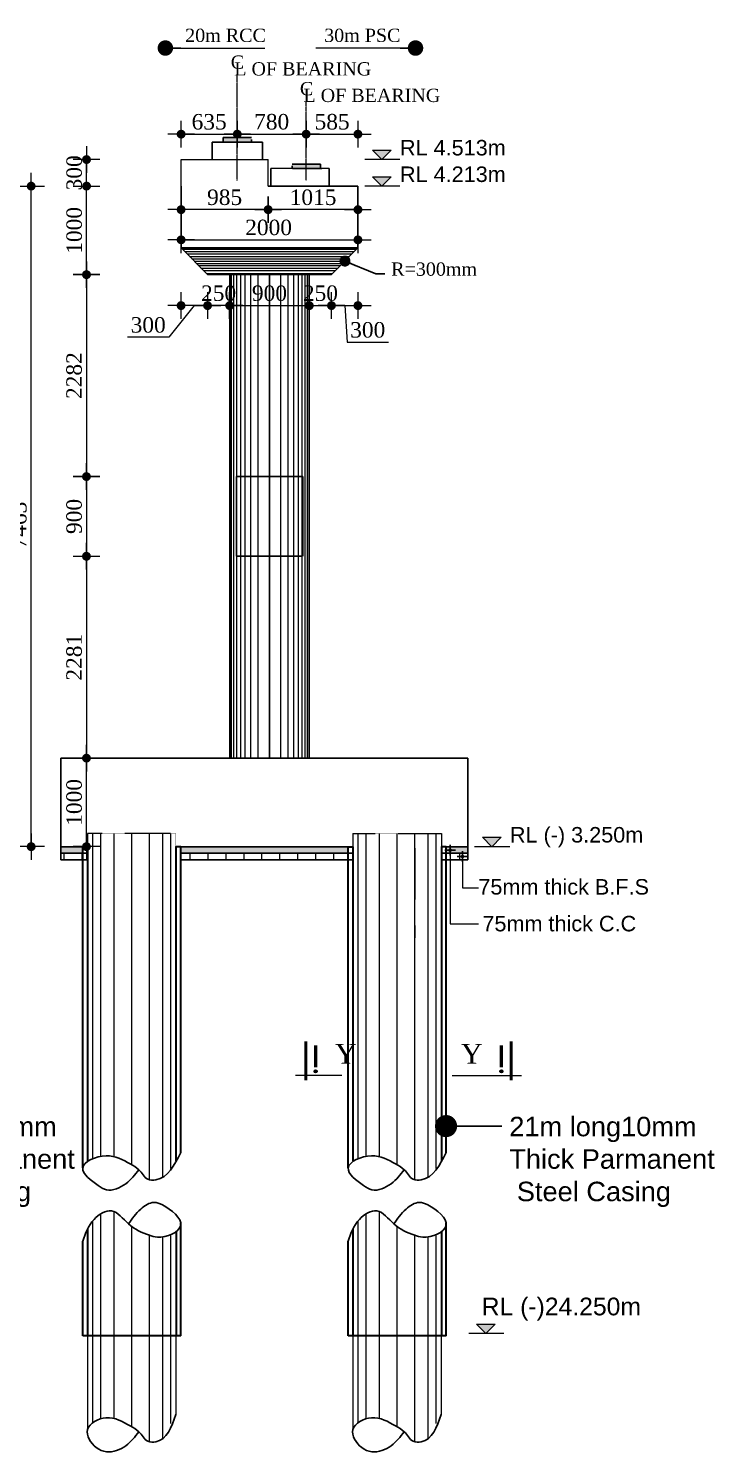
# Model space of a CAD drawing. Header units: millimetres. Extents: x -571543 to 35267, y -84886 to 197746.
# Drawn here: x -454557 to -446801, y 57632 to 73721 of the extents above; entities that cross this region are included whole.
import ezdxf

# ---------------------------------------------------------------- set-up
doc = ezdxf.new("R2010")
doc.units = ezdxf.units.MM
doc.header["$PDMODE"] = 2
for name, pattern in [('CENTER', [2, 1.25, -0.25, 0.25, -0.25]), ('DASHED', [0.75, 0.5, -0.25]), ('HIDDEN', [9.525, 6.35, -3.175])]:
    doc.linetypes.add(name, pattern=pattern)
doc.layers.get('Defpoints').update_dxf_attribs({"lineweight": 13})
for name, color, linetype, lineweight in [('Ber-1', 12, 'Continuous', 25), ('Center Line', 34, 'Continuous', 15), ('Deck Slab', 171, 'Continuous', 18), ('dim', 96, 'Continuous', 25), ('Dimision', 96, 'Continuous', 18), ('hatch', 65, 'Continuous', 15), ('Hatching', 65, 'Continuous', 20), ('Pile', 11, 'Continuous', 15), ('Steel Casing', 70, 'Continuous', 30), ('Text', 7, 'Continuous', 15)]:
    doc.layers.add(name, color=color, linetype=linetype, lineweight=lineweight)
doc.layers.add('Pire Line', color=11, linetype='Continuous')
doc.styles.add('ROMANS', font='arial.ttf', dxfattribs={"height": 200})
doc.styles.get("Standard").update_dxf_attribs({"font": 'times.ttf'})
doc.dimstyles.new('dim_50', dxfattribs={"dimtxt": 150, "dimasz": 3, "dimexe": 25, "dimexo": 25, "dimgap": 50, "dimtad": 1, "dimdec": 0, "dimtxsty": 'Standard', "dimblk": 'D_TIC', "dimcen": 52.5, "dimse1": 1, "dimse2": 1, "dimclrd": 256, "dimclre": 256, "dimclrt": 256, "dimadec": 0, "dimazin": 0, "dimtfac": 1, "dimtdec": 0, "dimtix": 1, "dimtmove": 0, "dimatfit": 3, "dimldrblk": 'DOT', "dimfxl": 25, "dimfxlon": 1, "dimlwd": -1, "dimarcsym": 0})
doc.dimstyles.new('ISO-25', dxfattribs={"dimtxt": 175, "dimasz": 100, "dimexe": 65, "dimexo": 115.625, "dimgap": 40, "dimtad": 1, "dimtoh": 1, "dimdec": 0, "dimtxsty": 'Standard', "dimblk": 'DOT', "dimcen": 300, "dimclrd": 256, "dimclre": 256, "dimclrt": 256, "dimadec": 0, "dimazin": 0, "dimtfac": 1, "dimtdec": 0, "dimtix": 1, "dimtmove": 0, "dimatfit": 3, "dimldrblk": 'DOT', "dimfxl": 75, "dimlwd": -1, "dimarcsym": 0})
doc.dimstyles.get("Standard").update_dxf_attribs({"dimtxt": 100, "dimasz": 100, "dimexe": 100, "dimexo": 100, "dimgap": 50, "dimtad": 1, "dimdec": 0, "dimlfac": -1, "dimzin": 0, "dimdsep": 46, "dimtxsty": 'Standard', "dimblk": 'DOT', "dimcen": 0, "dimclrd": 4, "dimclre": 4, "dimclrt": 4, "dimadec": 0, "dimazin": 0, "dimtfac": 1, "dimtdec": 0, "dimtix": 1, "dimtofl": 0, "dimtmove": 0, "dimatfit": 3, "dimfxl": 80, "dimtolj": 1, "dimtzin": 0, "dimlwd": 15, "dimarcsym": 2})

# ---------------------------------------------------------------- blocks, each defined once
blk = doc.blocks.new('D_TIC')
at = {"layer": 'Dimision', "ltscale": 5}
for p, q in [((-60, 0), (60, 0)), ((0, 60), (0, -60))]:
    blk.add_line(p, q, dxfattribs=at)
at = {"layer": 'Dimision', "ltscale": 5, "const_width": 20}
blk.add_lwpolyline([(-10, 0, 1), (10, 0, 1)], format="xyb", close=True, dxfattribs=at)
blk = doc.blocks.new('*D35')
at = {"layer": 'Defpoints', "color": 0, "ltscale": 10, "transparency": 16777216}
for p in [(-453901, 65477), (-453484, 65477), (-454543, 64477)]:
    blk.add_point(p, dxfattribs=at)
at = {"layer": 'Dimision', "ltscale": 10, "transparency": 16777216}
blk.add_line((-453901, 64479), (-453901, 65474), dxfattribs=at)
at = {"layer": 'Dimision', "ltscale": 10, "transparency": 16777216, "xscale": 2.5, "yscale": 2.5, "zscale": 2.5}
for p, rotation in [((-453901, 65477), 90), ((-453901, 64477), 270)]:
    blk.add_blockref('D_TIC', p, dxfattribs=dict(at, rotation=rotation))
at = {"layer": 'Dimision', "lineweight": 25, "ltscale": 10, "transparency": 16777216, "insert": (-454040, 64977), "char_height": 175, "attachment_point": 5, "rotation": 90}
blk.add_mtext('1000', dxfattribs=at)
blk = doc.blocks.new('_Dot')
at = {"color": 0, "linetype": 'ByBlock', "lineweight": -2}
blk.add_line((-0.5, 0), (-1, 0), dxfattribs=at)
at = {"color": 0, "linetype": 'ByBlock', "const_width": 0.5}
blk.add_lwpolyline([(-0.25, 0, 1), (0.25, 0, 1)], format="xyb", close=True, dxfattribs=at)
blk = doc.blocks.new('*D36')
at = {"layer": 'Defpoints', "color": 0, "ltscale": 10, "transparency": 16777216}
for p in [(-453900, 71940), (-453668, 71940), (-453751, 70940)]:
    blk.add_point(p, dxfattribs=at)
at = {"layer": 'Dimision', "ltscale": 10, "transparency": 16777216}
blk.add_line((-453900, 70942), (-453900, 71937), dxfattribs=at)
at = {"layer": 'Dimision', "ltscale": 10, "transparency": 16777216, "xscale": 2.5, "yscale": 2.5, "zscale": 2.5}
for p, rotation in [((-453900, 71940), 90), ((-453900, 70940), 270)]:
    blk.add_blockref('D_TIC', p, dxfattribs=dict(at, rotation=rotation))
at = {"layer": 'Dimision', "lineweight": 25, "ltscale": 10, "transparency": 16777216, "insert": (-454039, 71440), "char_height": 175, "attachment_point": 5, "rotation": 90}
blk.add_mtext('1000', dxfattribs=at)
blk = doc.blocks.new('*D37')
at = {"layer": 'Defpoints', "color": 0, "ltscale": 10, "transparency": 16777216}
for p in [(-452196, 72527), (-452831, 72372), (-452196, 72357)]:
    blk.add_point(p, dxfattribs=at)
at = {"layer": 'Dimision', "ltscale": 10, "transparency": 16777216}
blk.add_line((-452828, 72527), (-452199, 72527), dxfattribs=at)
at = {"layer": 'Dimision', "ltscale": 10, "transparency": 16777216, "xscale": 2.5, "yscale": 2.5, "zscale": 2.5, "rotation": 180}
blk.add_blockref('D_TIC', (-452831, 72527), dxfattribs=at)
at = {"layer": 'Dimision', "ltscale": 10, "transparency": 16777216, "xscale": 2.5, "yscale": 2.5, "zscale": 2.5}
blk.add_blockref('D_TIC', (-452196, 72527), dxfattribs=at)
at = {"layer": 'Dimision', "lineweight": 25, "ltscale": 10, "transparency": 16777216, "insert": (-452514, 72666), "char_height": 175, "attachment_point": 5}
blk.add_mtext('635', dxfattribs=at)
blk = doc.blocks.new('*D38')
at = {"layer": 'Defpoints', "color": 0, "ltscale": 10, "transparency": 16777216}
for p in [(-451417, 72527), (-452196, 72357), (-451417, 72311)]:
    blk.add_point(p, dxfattribs=at)
at = {"layer": 'Dimision', "ltscale": 10, "transparency": 16777216}
blk.add_line((-452194, 72527), (-451419, 72527), dxfattribs=at)
at = {"layer": 'Dimision', "ltscale": 10, "transparency": 16777216, "xscale": 2.5, "yscale": 2.5, "zscale": 2.5, "rotation": 180}
blk.add_blockref('D_TIC', (-452196, 72527), dxfattribs=at)
at = {"layer": 'Dimision', "ltscale": 10, "transparency": 16777216, "xscale": 2.5, "yscale": 2.5, "zscale": 2.5}
blk.add_blockref('D_TIC', (-451417, 72527), dxfattribs=at)
at = {"layer": 'Dimision', "lineweight": 25, "ltscale": 10, "transparency": 16777216, "insert": (-451807, 72666), "char_height": 175, "attachment_point": 5}
blk.add_mtext('780', dxfattribs=at)
blk = doc.blocks.new('*D39')
at = {"layer": 'Defpoints', "color": 0, "ltscale": 10, "transparency": 16777216}
for p in [(-450832, 72527), (-451417, 72311), (-450832, 72337)]:
    blk.add_point(p, dxfattribs=at)
at = {"layer": 'Dimision', "ltscale": 10, "transparency": 16777216}
blk.add_line((-451414, 72527), (-450834, 72527), dxfattribs=at)
at = {"layer": 'Dimision', "ltscale": 10, "transparency": 16777216, "xscale": 2.5, "yscale": 2.5, "zscale": 2.5, "rotation": 180}
blk.add_blockref('D_TIC', (-451417, 72527), dxfattribs=at)
at = {"layer": 'Dimision', "ltscale": 10, "transparency": 16777216, "xscale": 2.5, "yscale": 2.5, "zscale": 2.5}
blk.add_blockref('D_TIC', (-450832, 72527), dxfattribs=at)
at = {"layer": 'Dimision', "lineweight": 25, "ltscale": 10, "transparency": 16777216, "insert": (-451124, 72666), "char_height": 175, "attachment_point": 5}
blk.add_mtext('585', dxfattribs=at)
blk = doc.blocks.new('*D40')
at = {"layer": 'Defpoints', "color": 0, "ltscale": 10, "transparency": 16777216}
for p in [(-452282, 70940), (-451382, 70940), (-451382, 70590)]:
    blk.add_point(p, dxfattribs=at)
at = {"layer": 'Dimision', "ltscale": 10, "transparency": 16777216}
blk.add_line((-452279, 70590), (-451384, 70590), dxfattribs=at)
at = {"layer": 'Dimision', "ltscale": 10, "transparency": 16777216, "xscale": 2.5, "yscale": 2.5, "zscale": 2.5, "rotation": 180}
blk.add_blockref('D_TIC', (-452282, 70590), dxfattribs=at)
at = {"layer": 'Dimision', "ltscale": 10, "transparency": 16777216, "xscale": 2.5, "yscale": 2.5, "zscale": 2.5}
blk.add_blockref('D_TIC', (-451382, 70590), dxfattribs=at)
at = {"layer": 'Dimision', "lineweight": 25, "ltscale": 10, "transparency": 16777216, "insert": (-451832, 70729), "char_height": 175, "attachment_point": 5}
blk.add_mtext('900', dxfattribs=at)
blk = doc.blocks.new('*D41')
at = {"layer": 'Defpoints', "color": 0, "ltscale": 10, "transparency": 16777216}
for p in [(-452532, 70940), (-452282, 70940), (-452532, 70590)]:
    blk.add_point(p, dxfattribs=at)
at = {"layer": 'Dimision', "ltscale": 10, "transparency": 16777216}
for p, q in [((-452534, 70590), (-452537, 70590)), ((-452282, 70590), (-452532, 70590)), ((-452279, 70590), (-452277, 70590))]:
    blk.add_line(p, q, dxfattribs=at)
at = {"layer": 'Dimision', "ltscale": 10, "transparency": 16777216, "xscale": 2.5, "yscale": 2.5, "zscale": 2.5}
blk.add_blockref('D_TIC', (-452532, 70590), dxfattribs=at)
at = {"layer": 'Dimision', "ltscale": 10, "transparency": 16777216, "xscale": 2.5, "yscale": 2.5, "zscale": 2.5, "rotation": 180}
blk.add_blockref('D_TIC', (-452282, 70590), dxfattribs=at)
at = {"layer": 'Dimision', "lineweight": 25, "ltscale": 10, "transparency": 16777216, "insert": (-452407, 70729), "char_height": 175, "attachment_point": 5}
blk.add_mtext('250', dxfattribs=at)
blk = doc.blocks.new('*D42')
at = {"layer": 'Defpoints', "color": 0, "ltscale": 10, "transparency": 16777216}
for p in [(-450832, 71628), (-452831, 71333), (-450832, 71333)]:
    blk.add_point(p, dxfattribs=at)
at = {"layer": 'Dimision', "ltscale": 10, "transparency": 16777216}
blk.add_line((-452829, 71333), (-450834, 71333), dxfattribs=at)
at = {"layer": 'Dimision', "ltscale": 10, "transparency": 16777216, "xscale": 2.5, "yscale": 2.5, "zscale": 2.5, "rotation": 180}
blk.add_blockref('D_TIC', (-452831, 71333), dxfattribs=at)
at = {"layer": 'Dimision', "ltscale": 10, "transparency": 16777216, "xscale": 2.5, "yscale": 2.5, "zscale": 2.5}
blk.add_blockref('D_TIC', (-450832, 71333), dxfattribs=at)
at = {"layer": 'Dimision', "lineweight": 25, "ltscale": 10, "transparency": 16777216, "insert": (-451842, 71472), "char_height": 175, "attachment_point": 5}
blk.add_mtext('2000', dxfattribs=at)
blk = doc.blocks.new('*D43')
at = {"layer": 'Defpoints', "color": 0, "ltscale": 10, "transparency": 16777216}
for p in [(-454526, 71940), (-452831, 71940), (-453789, 64477)]:
    blk.add_point(p, dxfattribs=at)
at = {"layer": 'Dimision', "ltscale": 10, "transparency": 16777216}
blk.add_line((-454526, 64479), (-454526, 71937), dxfattribs=at)
at = {"layer": 'Dimision', "ltscale": 10, "transparency": 16777216, "xscale": 2.5, "yscale": 2.5, "zscale": 2.5}
for p, rotation in [((-454526, 71940), 90), ((-454526, 64477), 270)]:
    blk.add_blockref('D_TIC', p, dxfattribs=dict(at, rotation=rotation))
at = {"layer": 'Dimision', "lineweight": 25, "ltscale": 10, "transparency": 16777216, "insert": (-454665, 68110), "char_height": 175, "attachment_point": 5, "rotation": 90}
blk.add_mtext('7463', dxfattribs=at)
blk = doc.blocks.new('*D62')
at = {"layer": 'Defpoints', "color": 0, "ltscale": 3, "transparency": 16777216}
for p in [(-452831, 71241), (-452532, 70940), (-452831, 70590)]:
    blk.add_point(p, dxfattribs=at)
at = {"layer": 'Dimision', "ltscale": 3, "transparency": 16777216}
for p, q in [((-452682, 70590), (-452969, 70232)), ((-452534, 70590), (-452829, 70590)), ((-452969, 70232), (-453436, 70232))]:
    blk.add_line(p, q, dxfattribs=at)
at = {"layer": 'Dimision', "ltscale": 3, "transparency": 16777216, "xscale": 2.5, "yscale": 2.5, "zscale": 2.5, "rotation": 180}
blk.add_blockref('D_TIC', (-452831, 70590), dxfattribs=at)
at = {"layer": 'Dimision', "ltscale": 3, "transparency": 16777216, "xscale": 2.5, "yscale": 2.5, "zscale": 2.5}
blk.add_blockref('D_TIC', (-452532, 70590), dxfattribs=at)
at = {"layer": 'Dimision', "ltscale": 3, "transparency": 16777216, "insert": (-453203, 70371), "char_height": 175, "attachment_point": 5}
blk.add_mtext('300', dxfattribs=at)
blk = doc.blocks.new('*D63')
at = {"layer": 'Defpoints', "color": 0, "ltscale": 3, "transparency": 16777216}
for p in [(-450832, 71241), (-451131, 70940), (-450832, 70590)]:
    blk.add_point(p, dxfattribs=at)
at = {"layer": 'Dimision', "ltscale": 3, "transparency": 16777216}
for p, q in [((-451129, 70590), (-450834, 70590)), ((-450981, 70590), (-450955, 70176)), ((-450955, 70176), (-450487, 70176))]:
    blk.add_line(p, q, dxfattribs=at)
at = {"layer": 'Dimision', "ltscale": 3, "transparency": 16777216, "xscale": 2.5, "yscale": 2.5, "zscale": 2.5, "rotation": 180}
blk.add_blockref('D_TIC', (-451131, 70590), dxfattribs=at)
at = {"layer": 'Dimision', "ltscale": 3, "transparency": 16777216, "xscale": 2.5, "yscale": 2.5, "zscale": 2.5}
blk.add_blockref('D_TIC', (-450832, 70590), dxfattribs=at)
at = {"layer": 'Dimision', "ltscale": 3, "transparency": 16777216, "insert": (-450721, 70315), "char_height": 175, "attachment_point": 5}
blk.add_mtext('300', dxfattribs=at)
blk = doc.blocks.new('*D194')
at = {"layer": 'Defpoints', "color": 0, "ltscale": 10, "transparency": 16777216}
for p in [(-451382, 70940), (-451131, 70940), (-451131, 70590)]:
    blk.add_point(p, dxfattribs=at)
at = {"layer": 'Dimision', "ltscale": 10, "transparency": 16777216}
for p, q in [((-451384, 70590), (-451387, 70590)), ((-451382, 70590), (-451131, 70590)), ((-451129, 70590), (-451126, 70590))]:
    blk.add_line(p, q, dxfattribs=at)
at = {"layer": 'Dimision', "ltscale": 10, "transparency": 16777216, "xscale": 2.5, "yscale": 2.5, "zscale": 2.5}
blk.add_blockref('D_TIC', (-451382, 70590), dxfattribs=at)
at = {"layer": 'Dimision', "ltscale": 10, "transparency": 16777216, "xscale": 2.5, "yscale": 2.5, "zscale": 2.5, "rotation": 180}
blk.add_blockref('D_TIC', (-451131, 70590), dxfattribs=at)
at = {"layer": 'Dimision', "lineweight": 25, "ltscale": 10, "transparency": 16777216, "insert": (-451256, 70729), "char_height": 175, "attachment_point": 5}
blk.add_mtext('250', dxfattribs=at)
blk = doc.blocks.new('*D205')
at = {"layer": 'Defpoints', "color": 0, "ltscale": 3, "transparency": 16777216}
for p in [(-453668, 70940), (-453901, 68658), (-452772, 68658)]:
    blk.add_point(p, dxfattribs=at)
at = {"layer": 'Dimision', "ltscale": 3, "transparency": 16777216}
blk.add_line((-453901, 70937), (-453901, 68660), dxfattribs=at)
at = {"layer": 'Dimision', "ltscale": 3, "transparency": 16777216, "xscale": 2.5, "yscale": 2.5, "zscale": 2.5}
for p, rotation in [((-453901, 70940), 90), ((-453901, 68658), 270)]:
    blk.add_blockref('D_TIC', p, dxfattribs=dict(at, rotation=rotation))
at = {"layer": 'Dimision', "ltscale": 3, "transparency": 16777216, "insert": (-454040, 69799), "char_height": 175, "attachment_point": 5, "rotation": 90}
blk.add_mtext('2282', dxfattribs=at)
blk = doc.blocks.new('*D206')
at = {"layer": 'Defpoints', "color": 0, "ltscale": 3, "transparency": 16777216}
for p in [(-452772, 68658), (-453901, 67757), (-452282, 67757)]:
    blk.add_point(p, dxfattribs=at)
at = {"layer": 'Dimision', "ltscale": 3, "transparency": 16777216}
blk.add_line((-453901, 68655), (-453901, 67760), dxfattribs=at)
at = {"layer": 'Dimision', "ltscale": 3, "transparency": 16777216, "xscale": 2.5, "yscale": 2.5, "zscale": 2.5}
for p, rotation in [((-453901, 68658), 90), ((-453901, 67757), 270)]:
    blk.add_blockref('D_TIC', p, dxfattribs=dict(at, rotation=rotation))
at = {"layer": 'Dimision', "ltscale": 3, "transparency": 16777216, "insert": (-454040, 68208), "char_height": 175, "attachment_point": 5, "rotation": 90}
blk.add_mtext('900', dxfattribs=at)
blk = doc.blocks.new('*D207')
at = {"layer": 'Defpoints', "color": 0, "ltscale": 3, "transparency": 16777216}
for p in [(-452472, 67758), (-453901, 65477), (-452547, 65477)]:
    blk.add_point(p, dxfattribs=at)
at = {"layer": 'Dimision', "ltscale": 3, "transparency": 16777216}
blk.add_line((-453901, 67755), (-453901, 65479), dxfattribs=at)
at = {"layer": 'Dimision', "ltscale": 3, "transparency": 16777216, "xscale": 2.5, "yscale": 2.5, "zscale": 2.5}
for p, rotation in [((-453901, 67758), 90), ((-453901, 65477), 270)]:
    blk.add_blockref('D_TIC', p, dxfattribs=dict(at, rotation=rotation))
at = {"layer": 'Dimision', "ltscale": 3, "transparency": 16777216, "insert": (-454040, 66617), "char_height": 175, "attachment_point": 5, "rotation": 90}
blk.add_mtext('2281', dxfattribs=at)
blk = doc.blocks.new('*D211')
at = {"layer": 'Defpoints', "color": 0, "ltscale": 3, "transparency": 16777216}
for p in [(-453900, 72240), (-452772, 72240), (-453668, 71940)]:
    blk.add_point(p, dxfattribs=at)
at = {"layer": 'Dimision', "ltscale": 3, "transparency": 16777216}
for p, q in [((-453900, 72242), (-453900, 72245)), ((-453900, 71940), (-453900, 72240)), ((-453900, 71937), (-453900, 71935))]:
    blk.add_line(p, q, dxfattribs=at)
at = {"layer": 'Dimision', "ltscale": 3, "transparency": 16777216, "xscale": 2.5, "yscale": 2.5, "zscale": 2.5}
for p, rotation in [((-453900, 72240), 270), ((-453900, 71940), 90)]:
    blk.add_blockref('D_TIC', p, dxfattribs=dict(at, rotation=rotation))
at = {"layer": 'Dimision', "ltscale": 3, "transparency": 16777216, "insert": (-454039, 72090), "char_height": 175, "attachment_point": 5, "rotation": 90}
blk.add_mtext('300', dxfattribs=at)
blk = doc.blocks.new('*D471')
at = {"layer": 'Defpoints', "color": 0, "ltscale": 10, "transparency": 16777216}
for p in [(-451847, 71913), (-450832, 71913), (-451847, 71674)]:
    blk.add_point(p, dxfattribs=at)
at = {"layer": 'Dimision', "ltscale": 10, "transparency": 16777216}
blk.add_line((-450834, 71674), (-451844, 71674), dxfattribs=at)
at = {"layer": 'Dimision', "ltscale": 10, "transparency": 16777216, "xscale": 2.5, "yscale": 2.5, "zscale": 2.5, "rotation": 180}
blk.add_blockref('D_TIC', (-451847, 71674), dxfattribs=at)
at = {"layer": 'Dimision', "ltscale": 10, "transparency": 16777216, "xscale": 2.5, "yscale": 2.5, "zscale": 2.5}
blk.add_blockref('D_TIC', (-450832, 71674), dxfattribs=at)
at = {"layer": 'Dimision', "lineweight": 25, "ltscale": 10, "transparency": 16777216, "insert": (-451339, 71813), "char_height": 175, "attachment_point": 5}
blk.add_mtext('1015', dxfattribs=at)
blk = doc.blocks.new('*D472')
at = {"layer": 'Defpoints', "color": 0, "ltscale": 10, "transparency": 16777216}
for p in [(-452831, 71913), (-451847, 71913), (-452831, 71674)]:
    blk.add_point(p, dxfattribs=at)
at = {"layer": 'Dimision', "ltscale": 10, "transparency": 16777216}
blk.add_line((-451849, 71674), (-452829, 71674), dxfattribs=at)
at = {"layer": 'Dimision', "ltscale": 10, "transparency": 16777216, "xscale": 2.5, "yscale": 2.5, "zscale": 2.5, "rotation": 180}
blk.add_blockref('D_TIC', (-452831, 71674), dxfattribs=at)
at = {"layer": 'Dimision', "ltscale": 10, "transparency": 16777216, "xscale": 2.5, "yscale": 2.5, "zscale": 2.5}
blk.add_blockref('D_TIC', (-451847, 71674), dxfattribs=at)
at = {"layer": 'Dimision', "lineweight": 25, "ltscale": 10, "transparency": 16777216, "insert": (-452339, 71813), "char_height": 175, "attachment_point": 5}
blk.add_mtext('985', dxfattribs=at)
blk = doc.blocks.new('DOT')
at = {"color": 7}
for p, q in [((-1.5, 0), (1.5, 0)), ((0, 1.5), (0, -1.5))]:
    blk.add_line(p, q, dxfattribs=at)
at = {"color": 7, "const_width": 0.5}
blk.add_lwpolyline([(-0.25, 0, 1), (0.25, 0, 1)], format="xyb", close=True, dxfattribs=at)

msp = doc.modelspace()

# ---------------------------------------------------------------- hatches: boundary and pattern name
at = {"layer": 'Deck Slab', "ltscale": 10}
h = msp.add_hatch(color=256, dxfattribs=at)
h.paths.add_polyline_path([(-452196.4, 72437.7), (-452196.4, 72487.7), (-452036.4, 72487.7), (-452036.4, 72437.7)])
h.paths.add_polyline_path([(-452356.4, 72437.7), (-452356.4, 72487.7), (-452196.4, 72487.7), (-452196.4, 72437.7)])
h = msp.add_hatch(color=256, dxfattribs=at)
h.paths.add_polyline_path([(-451416.9, 72137.7), (-451416.9, 72187.7), (-451576.9, 72187.7), (-451576.9, 72137.7)])
h.paths.add_polyline_path([(-451256.9, 72137.7), (-451256.9, 72187.7), (-451416.9, 72187.7), (-451416.9, 72137.7)])
at = {"layer": 'Dimision', "ltscale": 5}
for points in [[(-450667.7, 72345.8), (-450455.6, 72345.8), (-450561.6, 72239.7)], [(-450667.7, 72045.8), (-450455.6, 72045.8), (-450561.6, 71939.7)], [(-449424.9, 64582.8), (-449212.7, 64582.8), (-449318.8, 64476.7)], [(-449491.3, 59082.2), (-449279.2, 59082.2), (-449385.2, 58976.1)]]:
    msp.add_hatch(color=256, dxfattribs=at).paths.add_polyline_path(points)
at = {"layer": 'Hatching', "ltscale": 3}
h = msp.add_hatch(dxfattribs=at)
h.set_pattern_fill('AR-B88', color=256)
h.paths.add_polyline_path([(-450942.5, 64401.7), (-452835.6, 64401.7), (-452835.6, 64326.7), (-450942.5, 64326.7)])
h.paths.add_polyline_path([(-453942.4, 64401.7), (-454189, 64401.7), (-454189, 64326.7), (-453942.4, 64326.7)])
h.paths.add_polyline_path([(-449589, 64401.7), (-449835.7, 64401.7), (-449835.7, 64326.7), (-449589, 64326.7)])
at = {"layer": 'Pile', "ltscale": 0.1}
h = msp.add_hatch(dxfattribs=at)
h.set_pattern_fill('AR-CONC', color=256, style=0)
h.paths.add_polyline_path([(-450942.5, 64476.7), (-452835.6, 64476.7), (-452835.6, 64401.7), (-450942.5, 64401.7)])
h.paths.add_polyline_path([(-453942.4, 64476.7), (-454189, 64476.7), (-454189, 64401.7), (-453942.4, 64401.7)])
h.paths.add_polyline_path([(-449589, 64476.7), (-449835.7, 64476.7), (-449835.7, 64401.7), (-449589, 64401.7)])
at = {"layer": 'Text'}
for points in [[(-451310.2, 61955.9, 1), (-451310.2, 61920, 1)], [(-449210.5, 61955.9, -1), (-449210.5, 61920, -1)]]:
    msp.add_hatch(color=256, dxfattribs=at).paths.add_polyline_path(points)

# ---------------------------------------------------------------- linework, layer by layer
at = {"layer": 'Ber-1', "linetype": 'Continuous', "ltscale": 250}
for p, q in [((-451331.5, 70939.7), (-452331.5, 70939.7)), ((-451831.5, 70939.7), (-451831.5, 65476.7))]:
    msp.add_line(p, q, dxfattribs=at)
at = {"layer": 'Center Line', "linetype": 'CENTER'}
for p, q in [((-452196.4, 72003.1), (-452196.4, 73205.6)), ((-451416.9, 72001.9), (-451416.9, 72895.5))]:
    msp.add_line(p, q, dxfattribs=at)
at = {"layer": 'dim', "ltscale": 30}
for points in [[(-452835.6, 61022.8), (-453117.4, 60713), (-453207.3, 60720.4), (-453308.4, 60826.4), (-453405.8, 60892.3), (-453680, 60984), (-453942.4, 60846.7), (-453768.3, 60648), (-453674.8, 60600.2), (-453455.7, 60668.9), (-453308.4, 60826.4)], [(-449835.7, 61022.8), (-450117.5, 60713), (-450207.4, 60720.4), (-450308.6, 60826.4), (-450405.9, 60892.3), (-450680.1, 60984), (-450942.5, 60846.7), (-450768.5, 60648), (-450674.9, 60600.2), (-450455.8, 60668.9), (-450308.6, 60826.4)], [(-453942.4, 60020.4), (-453815.4, 60265.1), (-453617.8, 60361.8), (-453425.5, 60213.7), (-453190, 60086.5), (-453099.3, 60064.4), (-452835.7, 60197.3), (-453042.1, 60428.2), (-453138, 60456.7), (-453287.7, 60382.8), (-453425.5, 60213.7)], [(-450942.5, 60020.4), (-450815.6, 60265.1), (-450617.9, 60361.8), (-450425.7, 60213.7), (-450190.1, 60086.5), (-450099.4, 60064.4), (-449835.8, 60197.3), (-450042.2, 60428.2), (-450138.1, 60456.7), (-450287.8, 60382.8), (-450425.7, 60213.7)], [(-452889.3, 58062.5), (-453117.4, 57752.7), (-453207.3, 57760.1), (-453308.5, 57866.1), (-453405.8, 57932), (-453680.1, 58023.7), (-453888.7, 57890.6), (-453789.5, 57687.7), (-453674.8, 57640), (-453455.7, 57708.6), (-453308.5, 57866.1)], [(-449889.5, 58062.5), (-450117.5, 57752.7), (-450207.4, 57760.1), (-450308.6, 57866.1), (-450406, 57932), (-450680.2, 58023.7), (-450888.8, 57890.6), (-450789.6, 57687.7), (-450674.9, 57640), (-450455.9, 57708.6), (-450308.6, 57866.1)]]:
    msp.add_spline(points, degree=3, dxfattribs=at)
at = {"layer": 'Dimision', "ltscale": 5}
for p, q in [((-450358.4, 72239.7), (-450755.3, 72239.7)), ((-450358.4, 71939.7), (-450755.3, 71939.7)), ((-449115.6, 64476.7), (-449512.4, 64476.7)), ((-449182, 58976.1), (-449578.9, 58976.1))]:
    msp.add_line(p, q, dxfattribs=at)
for points in [[(-450667.7, 72345.8), (-450455.6, 72345.8), (-450561.6, 72239.7)], [(-450667.7, 72045.8), (-450455.6, 72045.8), (-450561.6, 71939.7)], [(-449424.9, 64582.8), (-449212.7, 64582.8), (-449318.8, 64476.7)], [(-449491.3, 59082.2), (-449279.2, 59082.2), (-449385.2, 58976.1)]]:
    msp.add_lwpolyline(points, close=True, dxfattribs=at)
at = {"layer": 'Dimision', "color": 3, "linetype": 'HIDDEN', "lineweight": 25}
msp.add_lwpolyline([(-452206.5, 67759.7), (-451456.5, 67759.7), (-451456.5, 68657.7), (-452206.5, 68657.7)], close=True, dxfattribs=at)
at = {"layer": 'hatch', "ltscale": 3}
for p, q in [((-453829.4, 60951), (-453829.4, 64626.7)), ((-453739, 60977.4), (-453739, 64626.7)), ((-453739, 60977.4), (-453739, 64626.7)), ((-453589, 60974.8), (-453589, 64626.7)), ((-453389, 60883), (-453389, 64626.7)), ((-453389, 60883), (-453389, 64626.7)), ((-453389, 60883), (-453389, 64626.7)), ((-453389, 60883), (-453389, 64626.7)), ((-453189, 60710.8), (-453189, 64626.7)), ((-453039, 60748.3), (-453039, 64626.7)), ((-453039, 60752.8), (-453039, 64626.7)), ((-452948.6, 60839), (-452948.6, 64626.7)), ((-450829.5, 60951), (-450829.5, 64626.7)), ((-450739.1, 60977.4), (-450739.1, 64626.7)), ((-450739.1, 60977.4), (-450739.1, 64626.7)), ((-450589.1, 60974.8), (-450589.1, 64626.7)), ((-450389.1, 60883), (-450389.1, 64626.7)), ((-450389.1, 60883), (-450389.1, 64626.7)), ((-450389.1, 60883), (-450389.1, 64626.7)), ((-450389.1, 60883), (-450389.1, 64626.7)), ((-450189.1, 60710.8), (-450189.1, 64626.7)), ((-450039.1, 60748.3), (-450039.1, 64626.7)), ((-450039.1, 60752.8), (-450039.1, 64626.7)), ((-449948.7, 60839), (-449948.7, 64626.7)), ((-453589, 58016), (-453589, 60353.8)), ((-450589.1, 58016), (-450589.1, 60353.8)), ((-453829.4, 57969.8), (-453829.4, 60249.5)), ((-453739, 58012.8), (-453739, 60328.1)), ((-453739, 58012.8), (-453739, 60328.1)), ((-453389, 57922.6), (-453389, 60183.5)), ((-453389, 57922.6), (-453389, 60183.5)), ((-453389, 57922.6), (-453389, 60183.5)), ((-453389, 57922.6), (-453389, 60183.5)), ((-450829.5, 57969.8), (-450829.5, 60249.5)), ((-450739.1, 58012.8), (-450739.1, 60328.1)), ((-450739.1, 58012.8), (-450739.1, 60328.1)), ((-450389.1, 57922.6), (-450389.1, 60183.5)), ((-450389.1, 57922.6), (-450389.1, 60183.5)), ((-450389.1, 57922.6), (-450389.1, 60183.5)), ((-450389.1, 57922.6), (-450389.1, 60183.5)), ((-453189, 57750.4), (-453189, 60086.2)), ((-453039, 57801.2), (-453039, 60073.2)), ((-453039, 57798.6), (-453039, 60062.6)), ((-452948.6, 57960.3), (-452948.6, 60094)), ((-450189.1, 57750.4), (-450189.1, 60086.2)), ((-450039.1, 57801.2), (-450039.1, 60073.2)), ((-450039.1, 57798.6), (-450039.1, 60062.6)), ((-449948.7, 57960.3), (-449948.7, 60094))]:
    msp.add_line(p, q, dxfattribs=at)
for points in [[(-452831.4, 71939.7), (-452831.4, 72239.7), (-451846.6, 72239.7)], [(-451846.6, 71939.7), (-451846.6, 72239.7)], [(-451156.9, 72137.7), (-451816.6, 72137.7)]]:
    msp.add_lwpolyline(points, dxfattribs=at)
at = {"layer": 'Hatching', "lineweight": 0, "ltscale": 5}
for p, q in [((-452262.6, 65476), (-452262.6, 70939.7)), ((-452235.7, 65476), (-452235.7, 70939.7)), ((-452199.8, 65476), (-452199.8, 70939.7)), ((-452157.3, 65476), (-452157.3, 70939.7)), ((-452105.9, 65476), (-452105.9, 70939.7)), ((-452043.9, 65476), (-452043.9, 70939.7)), ((-451959.8, 65476), (-451959.8, 70939.7)), ((-451703.2, 65476), (-451703.2, 70939.7)), ((-451619.1, 65476), (-451619.1, 70939.7)), ((-451557.1, 65476), (-451557.1, 70939.7)), ((-451505.7, 65476), (-451505.7, 70939.7)), ((-451463.2, 65476), (-451463.2, 70939.7)), ((-451427.4, 65476), (-451427.4, 70939.7)), ((-451400.4, 65476), (-451400.4, 70939.7))]:
    msp.add_line(p, q, dxfattribs=at)
at = {"layer": 'Hatching', "ltscale": 3}
msp.add_line((-449839, 64476.7), (-449839, 64476.7), dxfattribs=at)
at = {"layer": 'Hatching', "ltscale": 5}
for points in [[(-452817, 71226.5), (-450847.4, 71226.5)], [(-452790.5, 71199.8), (-450876.1, 71199.8)], [(-452764, 71173.1), (-450899.2, 71173.1)], [(-452737.5, 71146.4), (-450925.7, 71146.4)], [(-452710.9, 71119.8), (-450952.2, 71119.8)], [(-452684.4, 71093.1), (-450978.7, 71093.1)], [(-452657.9, 71066.4), (-451005.2, 71066.4)], [(-452633, 71041.4), (-451030.1, 71041.4)], [(-452606.5, 71014.7), (-451056.6, 71014.7)], [(-452578.3, 70986.5), (-451084.7, 70986.5)], [(-452545, 70952.9), (-451118.1, 70952.9)]]:
    msp.add_lwpolyline(points, dxfattribs=at)
at = {"layer": 'Pile', "linetype": 'DASHED', "ltscale": 5}
for p, q in [((-453889, 64626.7), (-453889, 63447.8)), ((-452889, 64626.7), (-453889, 64626.7)), ((-452889, 64626.7), (-452889, 63389.3)), ((-450889, 64626.7), (-450889, 63389.3)), ((-450889, 64626.7), (-449889, 64626.7)), ((-450189, 64626.7), (-450189, 63447.8)), ((-450189, 63447.8), (-450189, 63670)), ((-450189, 62275.4), (-450189, 63241))]:
    msp.add_line(p, q, dxfattribs=at)
at = {"layer": 'Pile', "ltscale": 3}
for p, q in [((-453889.1, 60130.4), (-453888.6, 57890.7)), ((-452888.9, 60130.4), (-452889.3, 58062.5)), ((-450889.2, 60130.4), (-450888.8, 57890.7)), ((-449889, 60130.4), (-449889.5, 58062.5))]:
    msp.add_line(p, q, dxfattribs=at)
for points in [[(-453888.9, 64626.7), (-453888.7, 60927.9)], [(-450889, 64626.7), (-450888.8, 60927.9)], [(-449889, 64626.7), (-449888.8, 60927.9)]]:
    msp.add_lwpolyline(points, dxfattribs=at)
at = {"layer": 'Pire Line', "ltscale": 10}
for p, q in [((-452481.4, 72437.7), (-451911.4, 72437.7)), ((-452831.4, 71240.9), (-452831.4, 71939.7)), ((-451846.6, 71939.7), (-450831.9, 71939.7)), ((-452831.4, 71240.9), (-452531.9, 70939.7)), ((-452831.4, 71240.9), (-450831.9, 71240.9)), ((-450831.9, 71240.9), (-451131.1, 70939.7)), ((-452531.9, 70939.7), (-451131.1, 70939.7))]:
    msp.add_line(p, q, dxfattribs=at)
at = {"layer": 'Pire Line', "ltscale": 5}
for p, q in [((-452481.4, 72239.7), (-452481.4, 72437.7)), ((-452356.4, 72487.7), (-452036.4, 72487.7)), ((-452356.4, 72437.7), (-452356.4, 72487.7)), ((-452043.4, 72437.7), (-452350.4, 72437.7)), ((-452036.4, 72467.7), (-452036.4, 72437.7)), ((-452036.4, 72467.7), (-452036.4, 72437.7)), ((-451911.4, 72239.7), (-451911.4, 72437.7)), ((-451816.6, 71939.7), (-451816.6, 72137.7)), ((-451256.9, 72187.7), (-451576.9, 72187.7)), ((-451576.9, 72167.7), (-451576.9, 72137.7)), ((-451576.9, 72167.7), (-451576.9, 72137.7)), ((-451238.9, 72137.7), (-451570.9, 72137.7)), ((-451569.8, 72137.7), (-451262.8, 72137.7)), ((-451256.9, 72137.7), (-451256.9, 72187.7)), ((-451156.9, 71939.7), (-451156.9, 72137.7)), ((-450831.9, 71240.9), (-450831.9, 71939.7)), ((-452281.5, 70939.7), (-452281.5, 65476.7)), ((-451381.5, 70939.7), (-451381.5, 65476.7)), ((-454189, 64326.7), (-454189, 65476.7)), ((-449589, 64476.7), (-449589, 65476.7)), ((-449589, 64326.7), (-449589, 65476.7)), ((-453889, 64476.7), (-454189, 64476.7)), ((-454189, 64476.7), (-453889, 64476.7)), ((-454189, 64401.7), (-453889, 64401.7)), ((-452889, 64476.7), (-450889, 64476.7)), ((-452835.6, 64401.7), (-450889, 64401.7)), ((-449889, 64476.7), (-449589, 64476.7)), ((-449889, 64401.7), (-449589, 64401.7)), ((-454189, 64326.7), (-453889, 64326.7)), ((-452835.6, 64326.7), (-450889, 64326.7)), ((-449889, 64326.7), (-449589, 64326.7))]:
    msp.add_line(p, q, dxfattribs=at)
msp.add_lwpolyline([(-454189, 65476.7), (-449589, 65476.7)], dxfattribs=at)
at = {"layer": 'Steel Casing', "linetype": 'Continuous', "ltscale": 0.3}
for p, q in [((-452835.7, 58949.1), (-453942.4, 58949.1)), ((-449835.8, 58949.1), (-450942.5, 58949.1))]:
    msp.add_line(p, q, dxfattribs=at)
for points in [[(-453942.4, 60846.7), (-453942.4, 64476.7), (-453889.1, 64476.7), (-453889.1, 60928.5)], [(-452835.6, 61022.8), (-452835.6, 64476.7), (-452888.9, 64476.7), (-452888.9, 60928.5)], [(-450942.5, 60846.7), (-450942.5, 64476.7), (-450889.2, 64476.7), (-450889.2, 60928.5)], [(-449835.7, 61022.8), (-449835.7, 64476.7), (-449889, 64476.7), (-449889, 60928.5)], [(-452835.7, 58949.1), (-452835.6, 60223.6)], [(-449835.8, 58949.1), (-449835.7, 60223.6)], [(-453942.4, 58949.1), (-453942.4, 60020.4)], [(-453889.5, 60155.9), (-453889.4, 58949.1)], [(-452888.5, 60130.7), (-452888.5, 58949.1)], [(-450942.5, 58949.1), (-450942.5, 60020.4)], [(-450889.6, 60155.9), (-450889.6, 58949.1)], [(-449888.7, 60130.7), (-449888.7, 58949.1)]]:
    msp.add_lwpolyline(points, dxfattribs=at)
at = {"layer": 'Text'}
for p, q in [((-451012.5, 61889.8), (-451539.1, 61889.8)), ((-449765.8, 61889.8), (-448981.6, 61889.8))]:
    msp.add_line(p, q, dxfattribs=at)
at = {"layer": 'Text', "const_width": 35.9}
for points in [[(-451420.5, 61834.9), (-451420.5, 62277.3)], [(-449100.3, 61834.9), (-449100.3, 62277.3)], [(-451310.2, 61983.4), (-451310.2, 62233)], [(-449210.5, 61983.4), (-449210.5, 62233)]]:
    msp.add_lwpolyline(points, dxfattribs=at)
at = {"layer": 'Text'}
for centre in [(-451310.2, 61937.9), (-449210.5, 61937.9)]:
    msp.add_circle(centre, 17.9, dxfattribs=at)

# ---------------------------------------------------------------- texts
at = {"layer": 'Text', "style": 'ROMANS'}
for s, height, p in [('RL 4.513m ', 175, (-450356.9, 72286.7)), ('RL 4.213m ', 175, (-450356.9, 71986.7)), ('RL (-) 3.250m ', 175, (-449114.1, 64523.7)), ('RL (-)24.250m', 200, (-449433, 59181.6))]:
    msp.add_text(s, height=height, dxfattribs=at).set_placement(p)
at = {"layer": 'Text'}
for p in [(-451091.2, 62024.7), (-449666.8, 62024.7)]:
    msp.add_text('Y', height=224.2, dxfattribs=at).set_placement(p)
at = {"layer": 'Text', "char_height": 150, "width": 8235.459, "attachment_point": 1}
for s, insert in [('20m RCC', (-452785, 73718.7)), ('30m PSC', (-451213.9, 73718.7)), ('C', (-452269.7, 73415.6)), ('L OF BEARING', (-452230.2, 73339.8)), ('C', (-451487.8, 73116)), ('L OF BEARING', (-451448.4, 73040.2))]:
    msp.add_mtext(s, dxfattribs=dict(at, insert=insert))
at = {"layer": 'Text', "linetype": 'Continuous', "ltscale": 250, "insert": (-450456.4, 71077.4), "char_height": 150, "width": 975.623, "attachment_point": 1}
msp.add_mtext('R=300mm ', dxfattribs=at)
at = {"layer": 'Text', "char_height": 175, "attachment_point": 5, "style": 'ROMANS'}
for s, insert in [('75mm thick B.F.S', (-448506.1, 64021.8)), ('75mm thick C.C', (-448555.6, 63606.2))]:
    msp.add_mtext(s, dxfattribs=dict(at, insert=insert))
at = {"layer": 'Text', "char_height": 220, "width": 2359.365, "attachment_point": 1, "style": 'ROMANS'}
for insert in [(-456354.9, 61424.6), (-449121.1, 61424.6)]:
    msp.add_mtext('21m long10mm Thick Parmanent  Steel Casing ', dxfattribs=dict(at, insert=insert))

# ---------------------------------------------------------------- dimensions: what is measured, and where the dimension line sits
at = {"layer": 'Dimision', "color": 2, "lineweight": 25, "ltscale": 10}
for base, p1, p2, picture, middle in [((-452196.3771388, 72526.5133121), (-452830.8771388, 72371.8010031), (-452196.3771388, 72356.8010031), '*D37', (-452513.6271388, 72665.5273712)), ((-451416.8771388, 72526.5133121), (-452196.3771388, 72356.8010031), (-451416.8771388, 72310.8579653), '*D38', (-451806.6271388, 72665.7797144)), ((-450831.9, 72526.5), (-451416.9, 72310.9), (-450831.9, 72337.4), '*D39', (-451124.4, 72665.5)), ((-452831.4, 71673.8), (-451846.6, 71912.9), (-452831.4, 71912.9), '*D472', (-452339, 71813)), ((-451846.6, 71673.8), (-450831.9, 71912.9), (-451846.6, 71912.9), '*D471', (-451339.3, 71812.8)), ((-452531.9, 70589.6), (-452281.5, 70939.7), (-452531.9, 70939.7), '*D41', (-452406.7, 70728.6)), ((-451381.5, 70589.6), (-452281.5, 70939.7), (-451381.5, 70939.7), '*D40', (-451831.5, 70728.8))]:
    dim = msp.add_linear_dim(base=base, p1=p1, p2=p2, dimstyle='dim_50', override={"dimtxt": 175, "dimasz": 2.5, "dimfxl": 75}, dxfattribs=at)
    dim.commit()
    dim.dimension.update_dxf_attribs({"geometry": picture, "text_midpoint": middle})
at = {"layer": 'Dimision', "ltscale": 3}
for base, p1, p2, picture, middle in [((-453899.6, 72239.7), (-453667.8, 71939.7), (-452772.2, 72239.7), '*D211', (-454038.6, 72089.7)), ((-453900.6, 68657.7), (-453667.8, 70939.7), (-452772.3, 68657.7), '*D205', (-454039.6, 69798.7)), ((-453900.6, 67757.4), (-452772.3, 68657.7), (-452281.5, 67757.4), '*D206', (-454039.8, 68207.6)), ((-453900.6, 65476.7), (-452472.3, 67757.7), (-452547.3, 65476.7), '*D207', (-454039.6, 66617.2))]:
    dim = msp.add_linear_dim(base=base, p1=p1, p2=p2, angle=90, dimstyle='dim_50', override={"dimtxt": 175, "dimasz": 2.5, "dimtmove": 1, "dimfxl": 75}, dxfattribs=at)
    dim.commit()
    dim.dimension.update_dxf_attribs({"geometry": picture, "text_midpoint": middle})
at = {"layer": 'Dimision', "color": 2, "lineweight": 25, "ltscale": 10}
for base, p1, p2, picture, middle in [((-454525.6, 71939.7), (-453789, 64476.7), (-452831.4, 71939.7), '*D43', (-454525.6, 68109.7)), ((-453900.6, 65476.7), (-454543.2, 64476.7), (-453484, 65476.7), '*D35', (-453900.6, 64976.7))]:
    dim = msp.add_linear_dim(base=base, p1=p1, p2=p2, angle=90, dimstyle='dim_50', override={"dimtxt": 175, "dimasz": 2.5, "dimfxl": 75}, dxfattribs=at)
    dim.commit()
    dim.dimension.update_dxf_attribs({"geometry": picture, "text_midpoint": middle, "dimtype": 160})
for base, p1, p2, angle, picture, middle in [((-453899.6, 71939.7), (-453750.6, 70939.7), (-453667.8, 71939.7), 90, '*D36', (-454038.6, 71439.7)), ((-451131.1, 70589.6), (-451381.5, 70939.7), (-451131.1, 70939.7), 180, '*D194', (-451256.3, 70728.6))]:
    dim = msp.add_linear_dim(base=base, p1=p1, p2=p2, angle=angle, dimstyle='dim_50', override={"dimtxt": 175, "dimasz": 2.5, "dimfxl": 75}, dxfattribs=at)
    dim.commit()
    dim.dimension.update_dxf_attribs({"geometry": picture, "text_midpoint": middle})
dim = msp.add_linear_dim(base=(-450831.8771388, 71333.1393538), p1=(-452831.3771388, 71333.1393538), p2=(-450831.8771388, 71628.073212), dimstyle='dim_50', override={"dimtxt": 175, "dimasz": 2.5, "dimfxl": 75}, dxfattribs=at)
dim.commit()
dim.dimension.update_dxf_attribs({"geometry": '*D42', "text_midpoint": (-451841.6271388, 71333.1393538), "dimtype": 160})
at = {"layer": 'Dimision', "ltscale": 3}
dim = msp.add_linear_dim(base=(-452831.3771388, 70589.5816336), p1=(-452531.8771388, 70939.7398003), p2=(-452831.3771388, 71240.8836254), dimstyle='dim_50', override={"dimtxt": 175, "dimasz": 2.5, "dimtmove": 1, "dimfxl": 75}, dxfattribs=at)
dim.commit()
dim.dimension.update_dxf_attribs({"geometry": '*D62', "text_midpoint": (-453018.5773665, 70231.7148288), "dimtype": 160})
dim = msp.add_linear_dim(base=(-450831.6271388, 70589.5816336), p1=(-451131.1271388, 70939.7398003), p2=(-450831.6271388, 71240.8836254), angle=180, dimstyle='dim_50', override={"dimtxt": 175, "dimasz": 2.5, "dimtmove": 1, "dimfxl": 75}, dxfattribs=at)
dim.commit()
dim.dimension.update_dxf_attribs({"geometry": '*D63', "text_midpoint": (-450904.6382283, 70176.3517493), "dimtype": 160})

# ---------------------------------------------------------------- leaders
at = {"ltscale": 0.25}
msp.add_leader([(-449835.8, 61319.5), (-449268.1, 61317.4), (-449204.5, 61317.4)], dimstyle='ISO-25', override={"dimasz": 250, "dimgap": 40, "dimtad": 0, "dimfxl": 35, "dimfxlon": 1, "dimarcsym": 2}, dxfattribs=at)
at = {"layer": 'Dimision', "ltscale": 5}
for points in [[(-453008.8, 73500.1), (-451882.8, 73500.1)], [(-450181.1, 73500.1), (-451307.1, 73500.1)]]:
    msp.add_leader(points, dimstyle='ISO-25', override={"dimasz": 175, "dimtad": 0}, dxfattribs=at)
at = {"layer": 'Dimision'}
for points in [[(-449788, 64437.3), (-449788, 63603.2), (-449468.3, 63603.2)], [(-449649.5, 64365), (-449649.5, 64011.7), (-449467.8, 64011.7)]]:
    msp.add_leader(points, dimstyle='Standard', override={"dimscale": 1, "dimasz": 40, "dimldrblk": 'Dot'}, dxfattribs=at)
at = {"layer": 'Pire Line', "color": 7, "ltscale": 10}
msp.add_leader([(-450978.7, 71093.1), (-450631.4, 70948), (-450527.1, 70948)], dimstyle='ISO-25', override={"dimasz": 125, "dimtad": 0}, dxfattribs=at)

doc.saveas('drawing.dxf')
